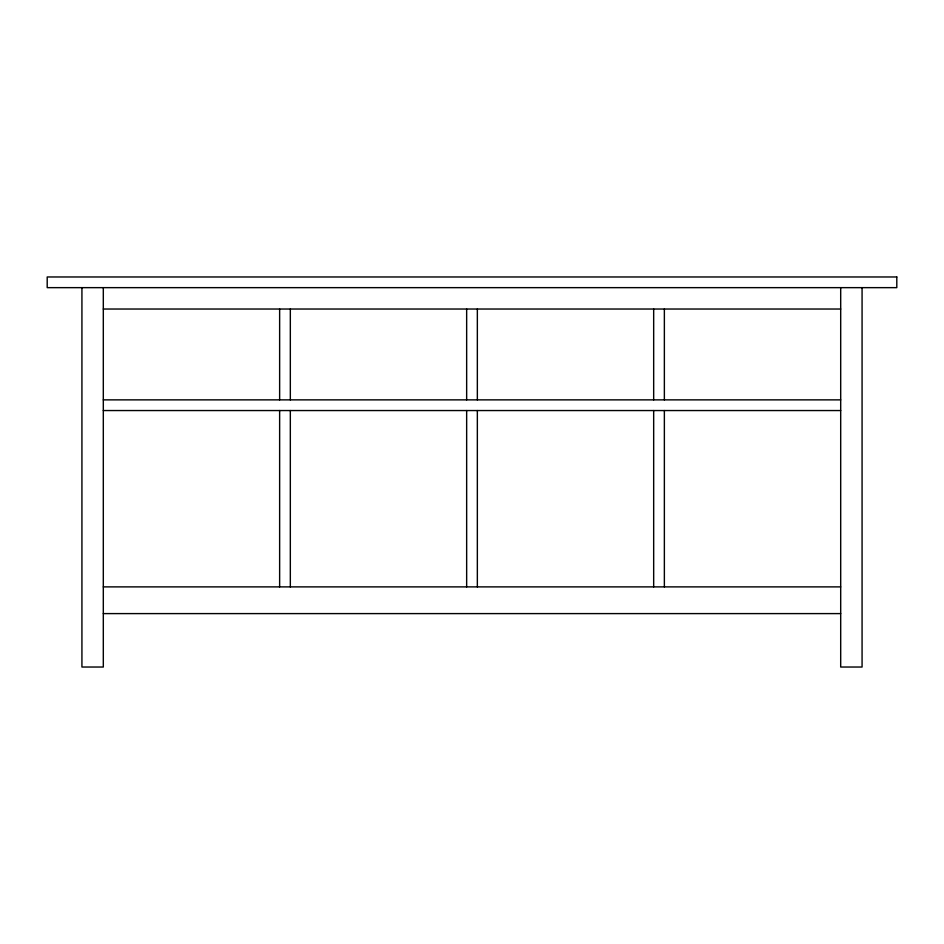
<?xml version="1.0" encoding="UTF-8"?>
<svg xmlns="http://www.w3.org/2000/svg" width="944" height="944" viewBox="0 0 944 944"><rect width="100%" height="100%" fill="white"/><g stroke="black" fill="none" stroke-linecap="round" stroke-linejoin="round"><path stroke-width="1.42" d="M103.309 309.03L840.691 309.03M103.309 399.867L840.691 399.867M103.309 410.546L840.691 410.546M103.309 586.885L840.691 586.885M103.309 613.6L840.691 613.6M862.073 287.649L862.073 667.03L840.691 667.03L840.691 287.649M664.364 309.03L664.364 399.867M664.364 410.546L664.364 586.885M653.673 309.03L653.673 399.867M653.673 410.546L653.673 586.885M477.345 309.03L477.345 399.867M477.345 410.546L477.345 586.885M466.655 309.03L466.655 399.867M466.655 410.546L466.655 586.885M290.327 309.03L290.327 399.867M290.327 410.546L290.327 586.885M279.636 309.03L279.636 399.867M279.636 410.546L279.636 586.885M103.309 287.649L103.309 667.03L81.927 667.03L81.927 287.649M896.8 276.97L47.2 276.97L47.2 287.649L896.8 287.649L896.8 276.97"/></g></svg>
